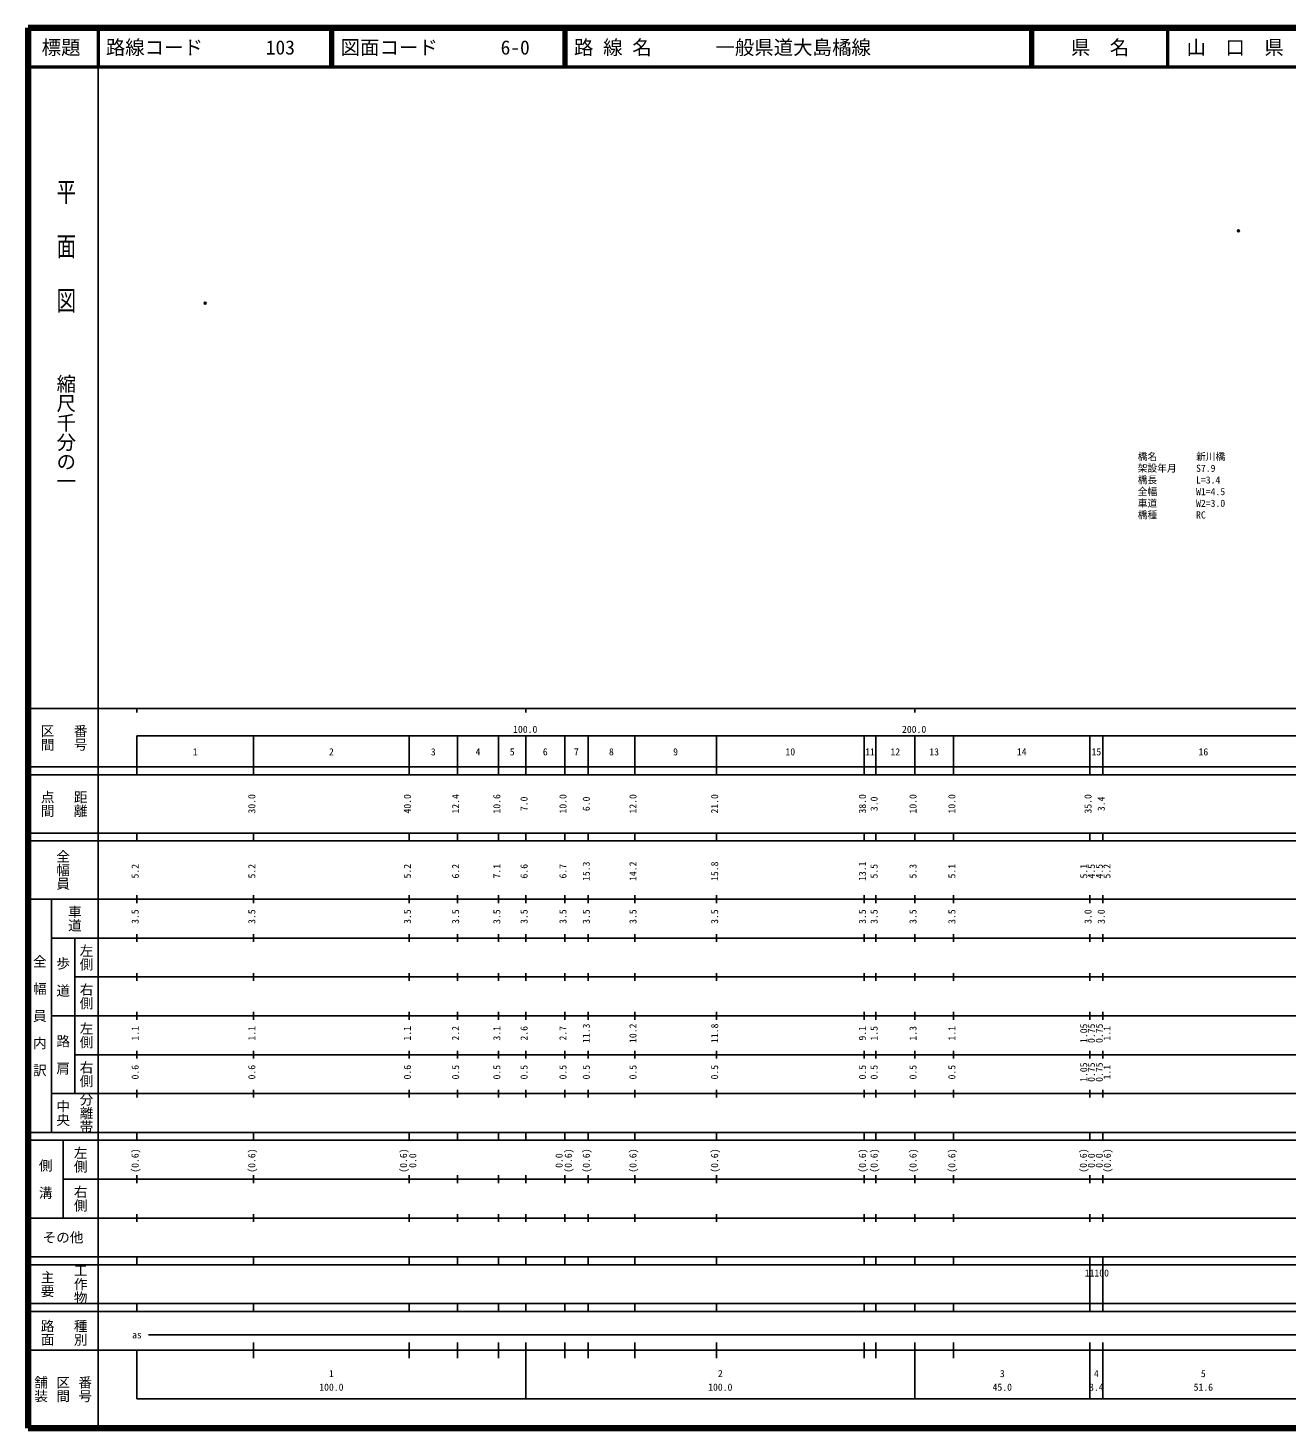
# Model space of a CAD drawing. Units: millimetres on the paper. Extents: x 40 to 680, y 20 to 380.
# Drawn here: x 40 to 363.7, y 20 to 380 of the extents above; entities that cross this region are included whole.
import ezdxf
from ezdxf.enums import TextEntityAlignment as Align

# ---------------------------------------------------------------- set-up
doc = ezdxf.new("R2010")
doc.units = ezdxf.units.MM
doc.header["$PDMODE"] = 32
doc.header["$PDSIZE"] = 0.5
for name, color, linetype in [('M-OTRS', 6, 'Continuous'), ('M-STR-HTXT', 7, 'Continuous'), ('M-TTL-TXT', 7, 'Continuous')]:
    doc.layers.add(name, color=color, linetype=linetype)
for name, color, linetype, lineweight in [('M-TTL', 2, 'Continuous', 140), ('M-TTL-BAND', 7, 'Continuous', 25), ('M-TTL-LINE', 7, 'Continuous', 50)]:
    doc.layers.add(name, color=color, linetype=linetype, lineweight=lineweight)
doc.styles.add('@ＭＳ ゴシック', font='')
doc.styles.add('ＭＳ ゴシック', font='')
doc.styles.get('@ＭＳ ゴシック').set_extended_font_data('@MS Gothic')
doc.styles.get('ＭＳ ゴシック').set_extended_font_data('MS Gothic')

msp = doc.modelspace()

# ---------------------------------------------------------------- linework, layer by layer
at = {"layer": 'M-OTRS'}
for p in [(351.233, 327.822), (85.553, 309.232)]:
    msp.add_point(p, dxfattribs=at)
at = {"layer": 'M-TTL'}
for p, q in [((40, 380), (40, 20)), ((680, 380), (40, 380)), ((40, 20), (680, 20))]:
    msp.add_line(p, q, dxfattribs=at)
at = {"layer": 'M-TTL-BAND'}
for p, q in [((58, 370), (58, 20)), ((40, 205), (579, 205)), ((68, 205), (68, 204)), ((168, 205), (168, 204)), ((268, 205), (268, 204)), ((68, 198), (579, 198)), ((68, 198), (68, 188)), ((98, 188), (98, 198)), ((138, 188), (138, 198)), ((150.4, 188), (150.4, 198)), ((161, 188), (161, 198)), ((168, 188), (168, 198)), ((178, 188), (178, 198)), ((184, 188), (184, 198)), ((196, 188), (196, 198)), ((217, 188), (217, 198)), ((255, 188), (255, 198)), ((258, 188), (258, 198)), ((268, 188), (268, 198)), ((278, 188), (278, 198)), ((313, 188), (313, 198)), ((316.4, 188), (316.4, 198)), ((40, 190), (579, 190)), ((40, 188), (579, 188)), ((40, 173), (579, 173)), ((68, 171), (68, 173)), ((98, 171), (98, 173)), ((138, 171), (138, 173)), ((150.4, 171), (150.4, 173)), ((161, 171), (161, 173)), ((168, 171), (168, 173)), ((178, 171), (178, 173)), ((184, 171), (184, 173)), ((196, 171), (196, 173)), ((217, 171), (217, 173)), ((255, 171), (255, 173)), ((258, 171), (258, 173)), ((268, 171), (268, 173)), ((278, 171), (278, 173)), ((313, 171), (313, 173)), ((316.4, 171), (316.4, 173)), ((40, 171), (579, 171)), ((40, 156), (579, 156)), ((46, 96), (46, 156)), ((68, 155), (68, 157)), ((98, 155), (98, 157)), ((138, 155), (138, 157)), ((150.4, 155), (150.4, 157)), ((161, 155), (161, 157)), ((168, 155), (168, 157)), ((178, 155), (178, 157)), ((184, 155), (184, 157)), ((196, 155), (196, 157)), ((217, 155), (217, 157)), ((255, 155), (255, 157)), ((258, 155), (258, 157)), ((268, 155), (268, 157)), ((278, 155), (278, 157)), ((313, 155), (313, 157)), ((316.4, 155), (316.4, 157)), ((46, 146), (579, 146)), ((52, 146), (52, 106)), ((68, 145), (68, 147)), ((98, 145), (98, 147)), ((138, 145), (138, 147)), ((150.4, 145), (150.4, 147)), ((161, 145), (161, 147)), ((168, 145), (168, 147)), ((178, 145), (178, 147)), ((184, 145), (184, 147)), ((196, 145), (196, 147)), ((217, 145), (217, 147)), ((255, 145), (255, 147)), ((258, 145), (258, 147)), ((268, 145), (268, 147)), ((278, 145), (278, 147)), ((313, 145), (313, 147)), ((316.4, 145), (316.4, 147)), ((68, 135), (68, 137)), ((98, 135), (98, 137)), ((138, 135), (138, 137)), ((150.4, 135), (150.4, 137)), ((161, 135), (161, 137)), ((168, 135), (168, 137)), ((178, 135), (178, 137)), ((184, 135), (184, 137)), ((196, 135), (196, 137)), ((217, 135), (217, 137)), ((255, 135), (255, 137)), ((258, 135), (258, 137)), ((268, 135), (268, 137)), ((278, 135), (278, 137)), ((313, 135), (313, 137)), ((316.4, 135), (316.4, 137)), ((52, 136), (579, 136)), ((46, 126), (579, 126)), ((68, 125), (68, 127)), ((98, 125), (98, 127)), ((138, 125), (138, 127)), ((150.4, 125), (150.4, 127)), ((161, 125), (161, 127)), ((168, 125), (168, 127)), ((178, 125), (178, 127)), ((184, 125), (184, 127)), ((196, 125), (196, 127)), ((217, 125), (217, 127)), ((255, 125), (255, 127)), ((258, 125), (258, 127)), ((268, 125), (268, 127)), ((278, 125), (278, 127)), ((313, 125), (313, 127)), ((316.4, 125), (316.4, 127)), ((52, 116), (579, 116)), ((68, 115), (68, 117)), ((98, 115), (98, 117)), ((138, 115), (138, 117)), ((150.4, 115), (150.4, 117)), ((161, 115), (161, 117)), ((168, 115), (168, 117)), ((178, 115), (178, 117)), ((184, 115), (184, 117)), ((196, 115), (196, 117)), ((217, 115), (217, 117)), ((255, 115), (255, 117)), ((258, 115), (258, 117)), ((268, 115), (268, 117)), ((278, 115), (278, 117)), ((313, 115), (313, 117)), ((316.4, 115), (316.4, 117)), ((46, 106), (579, 106)), ((68, 105), (68, 107)), ((98, 105), (98, 107)), ((138, 105), (138, 107)), ((150.4, 105), (150.4, 107)), ((161, 105), (161, 107)), ((168, 105), (168, 107)), ((178, 105), (178, 107)), ((184, 105), (184, 107)), ((196, 105), (196, 107)), ((217, 105), (217, 107)), ((255, 105), (255, 107)), ((258, 105), (258, 107)), ((268, 105), (268, 107)), ((278, 105), (278, 107)), ((313, 105), (313, 107)), ((316.4, 105), (316.4, 107)), ((40, 96), (579, 96)), ((40, 94), (579, 94)), ((49, 94), (49, 74)), ((68, 94), (68, 96)), ((98, 94), (98, 96)), ((138, 94), (138, 96)), ((150.4, 94), (150.4, 96)), ((161, 94), (161, 96)), ((168, 94), (168, 96)), ((178, 94), (178, 96)), ((184, 94), (184, 96)), ((196, 94), (196, 96)), ((217, 94), (217, 96)), ((255, 94), (255, 96)), ((258, 94), (258, 96)), ((268, 94), (268, 96)), ((278, 94), (278, 96)), ((313, 94), (313, 96)), ((316.4, 94), (316.4, 96)), ((49, 84), (579, 84)), ((68, 83), (68, 85)), ((98, 83), (98, 85)), ((138, 83), (138, 85)), ((150.4, 83), (150.4, 85)), ((161, 83), (161, 85)), ((168, 83), (168, 85)), ((178, 83), (178, 85)), ((184, 83), (184, 85)), ((196, 83), (196, 85)), ((217, 83), (217, 85)), ((255, 83), (255, 85)), ((258, 83), (258, 85)), ((268, 83), (268, 85)), ((278, 83), (278, 85)), ((313, 83), (313, 85)), ((316.4, 83), (316.4, 85)), ((40, 74), (579, 74)), ((68, 73), (68, 75)), ((98, 73), (98, 75)), ((138, 73), (138, 75)), ((150.4, 73), (150.4, 75)), ((161, 73), (161, 75)), ((168, 73), (168, 75)), ((178, 73), (178, 75)), ((184, 73), (184, 75)), ((196, 73), (196, 75)), ((217, 73), (217, 75)), ((255, 73), (255, 75)), ((258, 73), (258, 75)), ((268, 73), (268, 75)), ((278, 73), (278, 75)), ((313, 73), (313, 75)), ((316.4, 73), (316.4, 75)), ((40, 64), (579, 64)), ((40, 62), (579, 62)), ((68, 62), (68, 64)), ((98, 62), (98, 64)), ((138, 62), (138, 64)), ((150.4, 62), (150.4, 64)), ((161, 62), (161, 64)), ((168, 62), (168, 64)), ((178, 62), (178, 64)), ((184, 62), (184, 64)), ((196, 62), (196, 64)), ((217, 62), (217, 64)), ((255, 62), (255, 64)), ((258, 62), (258, 64)), ((268, 62), (268, 64)), ((278, 62), (278, 64)), ((313, 62), (313, 64)), ((313, 52), (313, 62)), ((316.4, 62), (316.4, 64)), ((316.4, 52), (316.4, 62)), ((40, 52), (579, 52)), ((68, 50), (68, 52)), ((98, 50), (98, 52)), ((138, 50), (138, 52)), ((150.4, 50), (150.4, 52)), ((161, 50), (161, 52)), ((168, 50), (168, 52)), ((178, 50), (178, 52)), ((184, 50), (184, 52)), ((196, 50), (196, 52)), ((217, 50), (217, 52)), ((255, 50), (255, 52)), ((258, 50), (258, 52)), ((268, 50), (268, 52)), ((278, 50), (278, 52)), ((313, 50), (313, 52)), ((316.4, 50), (316.4, 52)), ((40, 50), (579, 50)), ((71, 44), (565, 44)), ((40, 40), (579, 40)), ((68, 40), (68, 27.5)), ((98, 38), (98, 42)), ((138, 38), (138, 42)), ((150.4, 38), (150.4, 42)), ((161, 38), (161, 42)), ((168, 27.5), (168, 42)), ((178, 38), (178, 42)), ((184, 38), (184, 42)), ((196, 38), (196, 42)), ((217, 38), (217, 42)), ((255, 38), (255, 42)), ((258, 38), (258, 42)), ((268, 27.5), (268, 42)), ((278, 38), (278, 42)), ((313, 27.5), (313, 42)), ((316.4, 27.5), (316.4, 42)), ((68, 27.5), (579, 27.5))]:
    msp.add_line(p, q, dxfattribs=at)
at = {"layer": 'M-TTL-LINE'}
for p, q in [((58, 380), (58, 370)), ((117.75, 380), (117.75, 370)), ((118.25, 380), (118.25, 370)), ((177.75, 380), (177.75, 370)), ((178.25, 380), (178.25, 370)), ((297.75, 380), (297.75, 370)), ((298.25, 380), (298.25, 370)), ((333, 380), (333, 370)), ((40, 370), (680, 370))]:
    msp.add_line(p, q, dxfattribs=at)

# ---------------------------------------------------------------- texts
at = {"layer": 'M-STR-HTXT', "style": 'ＭＳ ゴシック'}
for s, p in [('橋名\u3000\u3000\u3000\u3000新川橋', (325.329, 268.32)), ('架設年月\u3000\u3000S7.9', (325.329, 265.32)), ('橋長\u3000\u3000\u3000\u3000L=3.4', (325.329, 262.32)), ('全幅\u3000\u3000\u3000\u3000W1=4.5', (325.329, 259.32)), ('橋種\u3000\u3000\u3000\u3000RC', (325.329, 253.32)), ('車道\u3000\u3000\u3000\u3000W2=3.0', (325.329, 256.32))]:
    msp.add_text(s, height=1.833, dxfattribs=at).set_placement(p, align=Align.BOTTOM_LEFT)
at = {"layer": 'M-TTL-BAND', "style": '@ＭＳ ゴシック', "width": 1.4}
msp.add_text('平  面  図', height=3.666, rotation=270, dxfattribs=at).set_placement((49.777, 306.475), align=Align.MIDDLE_RIGHT)
at = {"layer": 'M-TTL-BAND', "style": '@ＭＳ ゴシック'}
msp.add_text('縮尺千分の一', height=3.666, rotation=270, dxfattribs=at).set_placement((49.777, 261.03), align=Align.MIDDLE_RIGHT)
for s, p in [('区間', (45, 197.5)), ('番号', (53.5, 197.5)), ('点間', (45, 180.5)), ('距離', (53.5, 180.5)), ('全幅員', (49, 163.5)), ('車道', (52, 151)), ('左側', (55, 141)), ('全\u3000幅\u3000員\u3000内\u3000訳', (43, 126)), ('歩\u3000道', (49, 136)), ('右側', (55, 131)), ('左側', (55, 121)), ('路\u3000肩', (49, 116)), ('右側', (55, 111)), ('分離帯', (55, 101)), ('中央', (49, 101)), ('左側', (53.5, 89)), ('側\u3000溝', (44.5, 84)), ('右側', (53.5, 79)), ('工作物', (53.5, 57)), ('主要', (45, 57)), ('路面', (45, 44.5)), ('種別', (53.5, 44.5)), ('舗装', (43.333, 30)), ('区間', (49, 30)), ('番号', (54.667, 30))]:
    msp.add_text(s, height=2.566, rotation=270, dxfattribs=at).set_placement(p, align=Align.MIDDLE_CENTER)
at = {"layer": 'M-TTL-BAND', "style": 'ＭＳ ゴシック'}
for s, p in [('100.0', (167.844, 198.195)), ('200.0', (267.844, 198.195)), ('1', (83, 192.405)), ('2', (118, 192.405)), ('3', (144.2, 192.405)), ('4', (155.7, 192.405)), ('5', (164.5, 192.405)), ('6', (173, 192.405)), ('7', (181, 192.405)), ('8', (190, 192.405)), ('9', (206.5, 192.405)), ('10', (236, 192.405)), ('11', (256.5, 192.405)), ('12', (263, 192.405)), ('13', (273, 192.405)), ('14', (295.5, 192.405)), ('15', (314.7, 192.405)), ('16', (342.2, 192.405)), ('as', (68, 42.5)), ('1', (118, 32.523)), ('2', (218, 32.523)), ('3', (290.5, 32.523)), ('4', (314.7, 32.523)), ('5', (342.2, 32.523)), ('100.0', (118, 29.033)), ('100.0', (218, 29.033)), ('45.0', (290.5, 29.033)), ('3.4', (314.7, 29.033)), ('51.6', (342.2, 29.033))]:
    msp.add_text(s, height=1.833, dxfattribs=at).set_placement(p, align=Align.BOTTOM_CENTER)
for s, p in [('30.0', (99, 180.5)), ('40.0', (139, 180.5)), ('12.4', (151.4, 180.5)), ('10.6', (162, 180.5)), ('7.0', (169, 180.5)), ('10.0', (179, 180.5)), ('6.0', (185, 180.5)), ('12.0', (197, 180.5)), ('21.0', (218, 180.5)), ('38.0', (256, 180.5)), ('3.0', (259, 180.5)), ('10.0', (269, 180.5)), ('10.0', (279, 180.5)), ('35.0', (314, 180.5)), ('3.4', (317.4, 180.5)), ('5.2', (69, 163.174)), ('5.2', (99, 163.174)), ('5.2', (139, 163.174)), ('6.2', (151.4, 163.174)), ('7.1', (162, 163.174)), ('6.6', (169, 163.174)), ('6.7', (179, 163.174)), ('15.3', (185, 163.174)), ('14.2', (197, 163.174)), ('15.8', (218, 163.174)), ('13.1', (256, 163.174)), ('5.5', (259, 163.174)), ('5.3', (269, 163.174)), ('5.1', (279, 163.174)), ('5.1', (312.9, 163.174)), ('4.5', (314.87, 163.174)), ('4.5', (316.9, 163.174)), ('5.2', (318.87, 163.174)), ('3.5', (69, 151.5)), ('3.5', (99, 151.5)), ('3.5', (139, 151.5)), ('3.5', (151.4, 151.5)), ('3.5', (162, 151.5)), ('3.5', (169, 151.5)), ('3.5', (179, 151.5)), ('3.5', (185, 151.5)), ('3.5', (197, 151.5)), ('3.5', (218, 151.5)), ('3.5', (256, 151.5)), ('3.5', (259, 151.5)), ('3.5', (269, 151.5)), ('3.5', (279, 151.5)), ('3.0', (314, 151.5)), ('3.0', (317.4, 151.5)), ('1.1', (69, 121.5)), ('1.1', (99, 121.5)), ('1.1', (139, 121.5)), ('2.2', (151.4, 121.5)), ('3.1', (162, 121.5)), ('2.6', (169, 121.5)), ('2.7', (179, 121.5)), ('11.3', (185, 121.5)), ('10.2', (197, 121.5)), ('11.8', (218, 121.5)), ('9.1', (256, 121.5)), ('1.5', (259, 121.5)), ('1.3', (269, 121.5)), ('1.1', (279, 121.5)), ('1.05', (312.9, 121.5)), ('0.75', (314.87, 121.5)), ('0.75', (316.9, 121.5)), ('1.1', (318.87, 121.5)), ('0.6', (69, 111.5)), ('0.6', (99, 111.5)), ('0.6', (139, 111.5)), ('0.5', (151.4, 111.5)), ('0.5', (162, 111.5)), ('0.5', (169, 111.5)), ('0.5', (179, 111.5)), ('0.5', (185, 111.5)), ('0.5', (197, 111.5)), ('0.5', (218, 111.5)), ('0.5', (256, 111.5)), ('0.5', (259, 111.5)), ('0.5', (269, 111.5)), ('0.5', (279, 111.5)), ('1.05', (312.9, 111.5)), ('0.75', (314.87, 111.5)), ('0.75', (316.9, 111.5)), ('1.1', (318.87, 111.5)), ('(0.6)', (69, 88.764)), ('(0.6)', (99, 88.764)), ('(0.6)', (138, 88.764)), ('0.0', (140.37, 88.764)), ('0.0', (178, 88.764)), ('(0.6)', (180.37, 88.764)), ('(0.6)', (185, 88.764)), ('(0.6)', (197, 88.764)), ('(0.6)', (218, 88.764)), ('(0.6)', (256, 88.764)), ('(0.6)', (259, 88.764)), ('(0.6)', (269, 88.764)), ('(0.6)', (279, 88.764)), ('(0.6)', (312.8, 88.764)), ('0.0', (314.87, 88.764)), ('0.0', (316.9, 88.764)), ('(0.6)', (318.97, 88.764))]:
    msp.add_text(s, height=1.833, rotation=90, dxfattribs=at).set_placement(p, align=Align.BOTTOM_CENTER)
msp.add_text('その他', height=2.566, dxfattribs=at).set_placement((49, 69), align=Align.MIDDLE_CENTER)
msp.add_text('11100', height=1.833, dxfattribs=at).set_placement((311.7, 58.405), align=Align.BOTTOM_LEFT)
at = {"layer": 'M-TTL-TXT', "style": 'ＭＳ ゴシック'}
for s, p in [('標題', (48.5, 375)), ('県\u3000名', (315.625, 375)), ('山\u3000口\u3000県', (350.375, 375))]:
    msp.add_text(s, height=3.666, dxfattribs=at).set_placement(p, align=Align.MIDDLE_CENTER)
for s, p in [('路線コード', (60, 375)), ('103', (101.142, 375)), ('図面コード', (120.38, 375)), ('6-0', (161.521, 375)), ('路 線 名', (180.38, 375)), ('一般県道大島橘線', (216.734, 375))]:
    msp.add_text(s, height=3.666, dxfattribs=at).set_placement(p, align=Align.MIDDLE_LEFT)

doc.saveas('drawing.dxf')
